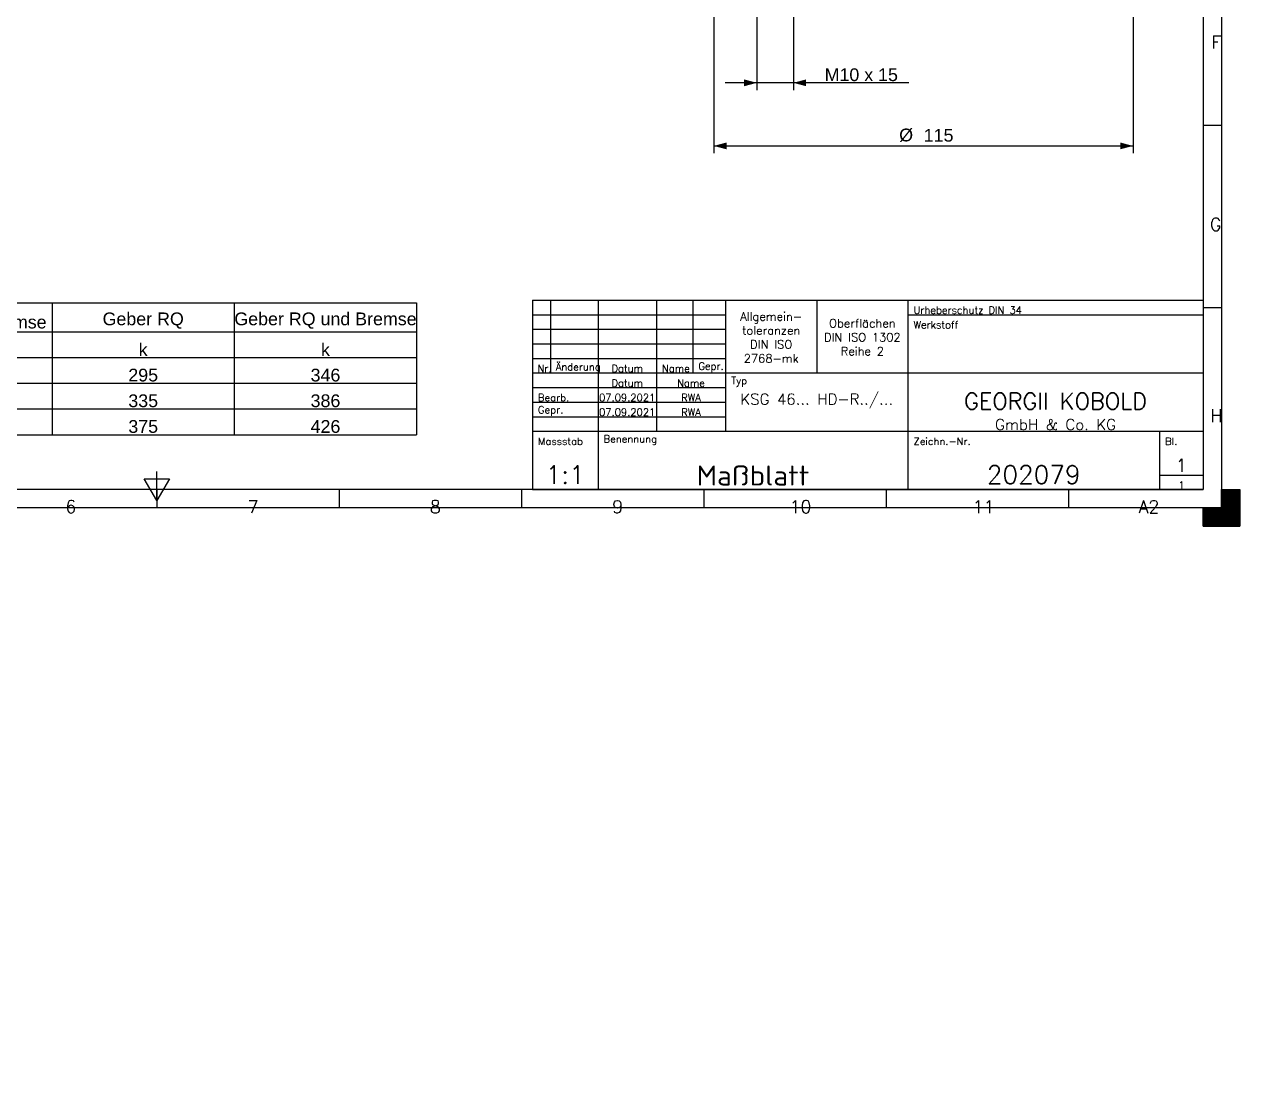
# Model space of a CAD drawing. Extents: x -429 to 594, y -1376 to 420.
# Drawn here: x 260.6 to 594, y -152.5 to 137.7 of the extents above; entities that cross this region are included whole.
import ezdxf

# ---------------------------------------------------------------- set-up
doc = ezdxf.new("R2010")
doc.units = 0
doc.layers.add('1', color=7, linetype='CONTINUOUS')
doc.layers.add('256', color=7, linetype='CONTINUOUS')
doc.styles.add('ARIAL_UNICODE_MS', font='ARIALUNI.TTF')
doc.dimstyles.get("Standard").update_dxf_attribs({"dimtxt": 0.18, "dimasz": 0.18, "dimexe": 0.18, "dimexo": 0.0625, "dimgap": 0.09, "dimtad": 0, "dimtih": 1, "dimtoh": 1, "dimdec": 4, "dimzin": 0, "dimtxsty": 'STANDARD', "dimcen": 0.09, "dimazin": 3, "dimtfac": 1, "dimtdec": 4, "dimtofl": 0, "dimtmove": 0, "dimatfit": 3, "dimtolj": 1, "dimtzin": 0})

# ---------------------------------------------------------------- blocks, each defined once
blk = doc.blocks.new('_U0')
at = {"layer": '1', "color": 19}
for p, q in [((449.74, 211.32), (449.74, 102.31)), ((564.74, 211.32), (564.74, 102.31)), ((449.74, 104.31), (564.74, 104.31))]:
    blk.add_line(p, q, dxfattribs=at)
for points in [[(449.74, 104.31), (453.24, 105.25), (453.24, 103.38)], [(564.74, 104.31), (561.24, 103.38), (561.24, 105.25)]]:
    blk.add_solid(points, dxfattribs=at)
at = {"layer": '1', "color": 1, "linetype": 'CONTINUOUS', "char_height": 3.5, "attachment_point": 7, "style": 'ARIAL_UNICODE_MS'}
for s, insert in [('%%c', (500.61, 105.43)), ('\\W1.0000;115', (507.34, 105.43))]:
    blk.add_mtext(s, dxfattribs=dict(at, insert=insert))
blk = doc.blocks.new('_U2')
at = {"layer": '1', "color": 19}
for p, q in [((461.58, 170.67), (461.58, 119.63)), ((471.58, 170.67), (471.58, 119.63)), ((503.23, 121.63), (452.83, 121.63))]:
    blk.add_line(p, q, dxfattribs=at)
for points in [[(461.58, 121.63), (458.08, 120.69), (458.08, 122.56)], [(471.58, 121.63), (475.08, 122.56), (475.08, 120.69)]]:
    blk.add_solid(points, dxfattribs=at)
at = {"layer": '1', "color": 1, "linetype": 'CONTINUOUS', "insert": (480.15, 122.05), "char_height": 3.5, "attachment_point": 7, "style": 'ARIAL_UNICODE_MS'}
blk.add_mtext('\\W1.0000;\\fArial Unicode MS|b0|i0;M10 x 15\\fArial Unicode MS|b0|i0;', dxfattribs=at)
blk = doc.blocks.new('_U3')
at = {"layer": '1', "color": 19}
for p, q in [((149.1, 277.12), (149.1, 351.49)), ((375.1, 316.4), (375.1, 351.49)), ((149.1, 349.49), (375.1, 349.49))]:
    blk.add_line(p, q, dxfattribs=at)
for points in [[(149.1, 349.49), (152.6, 350.43), (152.6, 348.56)], [(375.1, 349.49), (371.6, 348.56), (371.6, 350.43)]]:
    blk.add_solid(points, dxfattribs=at)
at = {"layer": '1', "color": 1, "linetype": 'CONTINUOUS', "insert": (262.97, 349.92), "char_height": 3.5, "attachment_point": 7, "style": 'ARIAL_UNICODE_MS'}
blk.add_mtext('\\W1.0000;\\fArial Unicode MS|b0|i0;q\\fArial Unicode MS|b0|i0;', dxfattribs=at)
blk = doc.blocks.new('_U11')
at = {"layer": '1', "color": 19}
for p, q in [((149.1, 277.12), (149.1, 361.49)), ((429.1, 211.32), (429.1, 361.49)), ((149.1, 359.49), (429.1, 359.49))]:
    blk.add_line(p, q, dxfattribs=at)
for points in [[(149.1, 359.49), (152.6, 360.43), (152.6, 358.56)], [(429.1, 359.49), (425.6, 358.56), (425.6, 360.43)]]:
    blk.add_solid(points, dxfattribs=at)
at = {"layer": '1', "color": 1, "linetype": 'CONTINUOUS', "insert": (289.97, 359.92), "char_height": 3.5, "attachment_point": 7, "style": 'ARIAL_UNICODE_MS'}
blk.add_mtext('\\W1.0000;\\fArial Unicode MS|b0|i0;k\\fArial Unicode MS|b0|i0;', dxfattribs=at)
blk = doc.blocks.new('HATCH5')
at = {"layer": '256', "color": 19, "linetype": 'CONTINUOUS'}
for p, q in [((589, 9.98988), (594, 9.98988)), ((589, 9.94755), (594, 9.94755)), ((589, 9.90522), (594, 9.90522)), ((589, 9.86289), (594, 9.86289)), ((589, 9.82056), (594, 9.82056)), ((589, 9.77823), (594, 9.77823)), ((589, 9.7359), (594, 9.7359)), ((589, 9.69357), (594, 9.69357)), ((589, 9.65124), (594, 9.65124)), ((589, 9.60891), (594, 9.60891)), ((589, 9.56658), (594, 9.56658)), ((589, 9.52425), (594, 9.52425)), ((589, 9.48192), (594, 9.48192)), ((589, 9.43959), (594, 9.43959)), ((589, 9.39726), (594, 9.39726)), ((589, 9.35493), (594, 9.35493)), ((589, 9.3126), (594, 9.3126)), ((589, 9.27027), (594, 9.27027)), ((589, 9.22794), (594, 9.22794)), ((589, 9.18561), (594, 9.18561)), ((589, 9.14328), (594, 9.14328)), ((589, 9.10095), (594, 9.10095)), ((589, 9.05862), (594, 9.05862)), ((589, 9.01629), (594, 9.01629)), ((589, 8.97396), (594, 8.97396)), ((589, 8.93163), (594, 8.93163)), ((589, 8.8893), (594, 8.8893)), ((589, 8.84697), (594, 8.84697)), ((589, 8.80464), (594, 8.80464)), ((589, 8.76231), (594, 8.76231)), ((589, 8.71998), (594, 8.71998)), ((589, 8.67765), (594, 8.67765)), ((589, 8.63532), (594, 8.63532)), ((589, 8.59299), (594, 8.59299)), ((589, 8.55066), (594, 8.55066)), ((589, 8.50833), (594, 8.50833)), ((589, 8.466), (594, 8.466)), ((589, 8.42367), (594, 8.42367)), ((589, 8.38134), (594, 8.38134)), ((589, 8.33901), (594, 8.33901)), ((589, 8.29668), (594, 8.29668)), ((589, 8.25435), (594, 8.25435)), ((589, 8.21202), (594, 8.21202)), ((589, 8.16969), (594, 8.16969)), ((589, 8.12736), (594, 8.12736)), ((589, 8.08503), (594, 8.08503)), ((589, 8.0427), (594, 8.0427)), ((589, 8.00037), (594, 8.00037)), ((589, 7.95804), (594, 7.95804)), ((589, 7.91571), (594, 7.91571)), ((589, 7.87338), (594, 7.87338)), ((589, 7.83105), (594, 7.83105)), ((589, 7.78872), (594, 7.78872)), ((589, 7.74639), (594, 7.74639)), ((589, 7.70406), (594, 7.70406)), ((589, 7.66173), (594, 7.66173)), ((589, 7.6194), (594, 7.6194)), ((589, 7.57707), (594, 7.57707)), ((589, 7.53474), (594, 7.53474)), ((589, 7.49241), (594, 7.49241)), ((589, 7.45008), (594, 7.45008)), ((589, 7.40775), (594, 7.40775)), ((589, 7.36542), (594, 7.36542)), ((589, 7.32309), (594, 7.32309)), ((589, 7.28076), (594, 7.28076)), ((589, 7.23843), (594, 7.23843)), ((589, 7.1961), (594, 7.1961)), ((589, 7.15377), (594, 7.15377)), ((589, 7.11144), (594, 7.11144)), ((589, 7.06911), (594, 7.06911)), ((589, 7.02678), (594, 7.02678)), ((589, 6.98445), (594, 6.98445)), ((589, 6.94212), (594, 6.94212)), ((589, 6.89979), (594, 6.89979)), ((589, 6.85746), (594, 6.85746)), ((589, 6.81513), (594, 6.81513)), ((589, 6.7728), (594, 6.7728)), ((589, 6.73047), (594, 6.73047)), ((589, 6.68814), (594, 6.68814)), ((584, 4.99494), (594, 4.99494)), ((584, 4.95261), (594, 4.95261)), ((584, 4.91028), (594, 4.91028)), ((584, 4.86795), (594, 4.86795)), ((584, 4.82562), (594, 4.82562)), ((584, 4.78329), (594, 4.78329)), ((584, 4.74096), (594, 4.74096)), ((584, 4.69863), (594, 4.69863)), ((584, 4.6563), (594, 4.6563)), ((584, 4.61397), (594, 4.61397)), ((584, 4.57164), (594, 4.57164)), ((584, 4.52931), (594, 4.52931)), ((584, 4.48698), (594, 4.48698)), ((584, 4.44465), (594, 4.44465)), ((584, 4.40232), (594, 4.40232)), ((584, 4.35999), (594, 4.35999)), ((584, 4.31766), (594, 4.31766)), ((584, 4.27533), (594, 4.27533)), ((584, 4.233), (594, 4.233)), ((584, 4.19067), (594, 4.19067)), ((584, 4.14834), (594, 4.14834)), ((584, 4.10601), (594, 4.10601)), ((584, 4.06368), (594, 4.06368)), ((584, 4.02135), (594, 4.02135)), ((584, 3.97902), (594, 3.97902)), ((584, 3.93669), (594, 3.93669)), ((584, 3.89436), (594, 3.89436)), ((584, 3.85203), (594, 3.85203)), ((584, 3.8097), (594, 3.8097)), ((584, 3.76737), (594, 3.76737)), ((584, 3.72504), (594, 3.72504)), ((584, 3.68271), (594, 3.68271)), ((584, 3.64038), (594, 3.64038)), ((584, 3.59805), (594, 3.59805)), ((584, 3.55572), (594, 3.55572)), ((584, 3.51339), (594, 3.51339)), ((584, 3.47106), (594, 3.47106)), ((584, 3.42873), (594, 3.42873)), ((584, 3.3864), (594, 3.3864)), ((584, 3.34407), (594, 3.34407)), ((589, 6.64581), (594, 6.64581)), ((589, 6.60348), (594, 6.60348)), ((589, 6.56115), (594, 6.56115)), ((589, 6.51882), (594, 6.51882)), ((589, 6.47649), (594, 6.47649)), ((589, 6.43416), (594, 6.43416)), ((589, 6.39183), (594, 6.39183)), ((589, 6.3495), (594, 6.3495)), ((589, 6.30717), (594, 6.30717)), ((589, 6.26484), (594, 6.26484)), ((589, 6.22251), (594, 6.22251)), ((589, 6.18018), (594, 6.18018)), ((589, 6.13785), (594, 6.13785)), ((589, 6.09552), (594, 6.09552)), ((589, 6.05319), (594, 6.05319)), ((589, 6.01086), (594, 6.01086)), ((589, 5.96853), (594, 5.96853)), ((589, 5.9262), (594, 5.9262)), ((589, 5.88387), (594, 5.88387)), ((589, 5.84154), (594, 5.84154)), ((589, 5.79921), (594, 5.79921)), ((589, 5.75688), (594, 5.75688)), ((589, 5.71455), (594, 5.71455)), ((589, 5.67222), (594, 5.67222)), ((589, 5.62989), (594, 5.62989)), ((589, 5.58756), (594, 5.58756)), ((589, 5.54523), (594, 5.54523)), ((589, 5.5029), (594, 5.5029)), ((589, 5.46057), (594, 5.46057)), ((589, 5.41824), (594, 5.41824)), ((589, 5.37591), (594, 5.37591)), ((589, 5.33358), (594, 5.33358)), ((589, 5.29125), (594, 5.29125)), ((589, 5.24892), (594, 5.24892)), ((589, 5.20659), (594, 5.20659)), ((589, 5.16426), (594, 5.16426)), ((589, 5.12193), (594, 5.12193)), ((589, 5.0796), (594, 5.0796)), ((589, 5.03727), (594, 5.03727)), ((584, 3.30174), (594, 3.30174)), ((584, 3.25941), (594, 3.25941)), ((584, 3.21708), (594, 3.21708)), ((584, 3.17475), (594, 3.17475)), ((584, 3.13242), (594, 3.13242)), ((584, 3.09009), (594, 3.09009)), ((584, 3.04776), (594, 3.04776)), ((584, 3.00543), (594, 3.00543)), ((584, 2.9631), (594, 2.9631)), ((584, 2.92077), (594, 2.92077)), ((584, 2.87844), (594, 2.87844)), ((584, 2.83611), (594, 2.83611)), ((584, 2.79378), (594, 2.79378)), ((584, 2.75145), (594, 2.75145)), ((584, 2.70912), (594, 2.70912)), ((584, 2.66679), (594, 2.66679)), ((584, 2.62446), (594, 2.62446)), ((584, 2.58213), (594, 2.58213)), ((584, 2.5398), (594, 2.5398)), ((584, 2.49747), (594, 2.49747)), ((584, 2.45514), (594, 2.45514)), ((584, 2.41281), (594, 2.41281)), ((584, 2.37048), (594, 2.37048)), ((584, 2.32815), (594, 2.32815)), ((584, 2.28582), (594, 2.28582)), ((584, 2.24349), (594, 2.24349)), ((584, 2.20116), (594, 2.20116)), ((584, 2.15883), (594, 2.15883)), ((584, 2.1165), (594, 2.1165)), ((584, 2.07417), (594, 2.07417)), ((584, 2.03184), (594, 2.03184)), ((584, 1.98951), (594, 1.98951)), ((584, 1.94718), (594, 1.94718)), ((584, 1.90485), (594, 1.90485)), ((584, 1.86252), (594, 1.86252)), ((584, 1.82019), (594, 1.82019)), ((584, 1.77786), (594, 1.77786)), ((584, 1.73553), (594, 1.73553)), ((584, 1.6932), (594, 1.6932)), ((584, 1.65087), (594, 1.65087)), ((584, 1.60854), (594, 1.60854)), ((584, 1.56621), (594, 1.56621)), ((584, 1.52388), (594, 1.52388)), ((584, 1.48155), (594, 1.48155)), ((584, 1.43922), (594, 1.43922)), ((584, 1.39689), (594, 1.39689)), ((584, 1.35456), (594, 1.35456)), ((584, 1.31223), (594, 1.31223)), ((584, 1.2699), (594, 1.2699)), ((584, 1.22757), (594, 1.22757)), ((584, 1.18524), (594, 1.18524)), ((584, 1.14291), (594, 1.14291)), ((584, 1.10058), (594, 1.10058)), ((584, 1.05825), (594, 1.05825)), ((584, 1.01592), (594, 1.01592)), ((584, 0.97359), (594, 0.97359)), ((584, 0.93126), (594, 0.93126)), ((584, 0.88893), (594, 0.88893)), ((584, 0.8466), (594, 0.8466)), ((584, 0.80427), (594, 0.80427)), ((584, 0.76194), (594, 0.76194)), ((584, 0.71961), (594, 0.71961)), ((584, 0.67728), (594, 0.67728)), ((584, 0.63495), (594, 0.63495)), ((584, 0.59262), (594, 0.59262)), ((584, 0.55029), (594, 0.55029)), ((584, 0.50796), (594, 0.50796)), ((584, 0.46563), (594, 0.46563)), ((584, 0.4233), (594, 0.4233)), ((584, 0.38097), (594, 0.38097)), ((584, 0.33864), (594, 0.33864)), ((584, 0.29631), (594, 0.29631)), ((584, 0.25398), (594, 0.25398)), ((584, 0.21165), (594, 0.21165)), ((584, 0.16932), (594, 0.16932)), ((584, 0.12699), (594, 0.12699)), ((584, 0.08466), (594, 0.08466)), ((584, 0.04233), (594, 0.04233)), ((584, 0), (594, 0))]:
    blk.add_line(p, q, dxfattribs=at)
blk = doc.blocks.new('TABULARNOTE1')
at = {"layer": '256', "color": 162, "linetype": 'CONTINUOUS'}
for p, q in [((400, 42), (418, 42)), ((400, 42), (400, 38)), ((418, 42), (418, 38)), ((418, 42), (434, 42)), ((434, 42), (434, 38)), ((434, 42), (453, 42)), ((453, 42), (453, 38)), ((453, 42), (503, 42)), ((503, 42), (503, 38)), ((584, 42), (584, 38)), ((400, 38), (418, 38)), ((400, 38), (400, 34)), ((418, 38), (434, 38)), ((418, 38), (418, 34)), ((434, 38), (453, 38)), ((434, 38), (434, 34)), ((453, 38), (453, 34)), ((503, 38), (503, 34)), ((584, 38), (584, 34)), ((400, 34), (418, 34)), ((400, 34), (400, 30)), ((418, 34), (434, 34)), ((418, 34), (418, 30)), ((434, 34), (453, 34)), ((434, 34), (434, 30)), ((453, 34), (453, 30)), ((503, 34), (503, 30)), ((584, 34), (584, 30)), ((400, 30), (418, 30)), ((400, 30), (400, 26)), ((418, 30), (434, 30)), ((418, 30), (418, 26)), ((434, 30), (453, 30)), ((434, 30), (434, 26)), ((453, 30), (453, 26)), ((503, 30), (503, 26)), ((584, 30), (584, 26)), ((400, 26), (418, 26)), ((418, 26), (434, 26)), ((434, 26), (453, 26)), ((453, 26), (503, 26)), ((503, 26), (584, 26))]:
    blk.add_line(p, q, dxfattribs=at)
at = {"layer": '1', "color": 19, "linetype": 'CONTINUOUS', "style": 'ARIAL_UNICODE_MS'}
for s, insert, char_height, attachment_point in [('\\W1.0000;\\Fsimplex.shx;Datum', (426, 38.24), 2, 8), ('\\W1.0000;\\Fsimplex.shx;Name', (443.5, 38.24), 2, 8), ('\\W1.0000;\\Fsimplex.shx;Typ', (454.53, 38.24), 2, 7), ('\\W1.0000;\\Fsimplex.shx;KSG 46... HD-R../...', (478, 32.31), 3, 8), ('\\W1.0000;\\Fsimplex.shx;Bearb.', (401.53, 34.24), 2, 7), ('\\W1.0000;\\Fsimplex.shx;07.09.2021', (426, 34.24), 2, 8), ('\\W1.0000;\\Fsimplex.shx;RWA', (443.5, 34.24), 2, 8), ('\\W1.0000;\\Fsimplex.shx;GEORGII KOBOLD ', (543.5, 32.01), 4.5, 8), ('\\W1.0000;\\Fsimplex.shx;Gepr.', (401.53, 30.23), 2, 7), ('\\W1.0000;\\Fsimplex.shx;07.09.2021', (426, 30.24), 2, 8), ('\\W1.0000;\\Fsimplex.shx;RWA', (443.5, 30.24), 2, 8), ('\\W1.0000;\\Fsimplex.shx;GmbH & Co. KG', (543.5, 26.36), 3, 8)]:
    blk.add_mtext(s, dxfattribs=dict(at, insert=insert, char_height=char_height, attachment_point=attachment_point))
blk = doc.blocks.new('TABULARNOTE2')
at = {"layer": '256', "color": 162, "linetype": 'CONTINUOUS'}
for p, q in [((400, 62), (405, 62)), ((400, 62), (400, 58)), ((405, 62), (405, 58)), ((405, 62), (418, 62)), ((418, 62), (418, 58)), ((418, 62), (434, 62)), ((434, 62), (434, 58)), ((434, 62), (444, 62)), ((444, 62), (444, 58)), ((444, 62), (453, 62)), ((453, 62), (453, 58)), ((453, 62), (478, 62)), ((478, 62), (478, 58)), ((478, 62), (503, 62)), ((503, 62), (503, 58)), ((503, 62), (584, 62)), ((584, 62), (584, 58)), ((400, 58), (405, 58)), ((400, 58), (400, 54)), ((405, 58), (418, 58)), ((405, 58), (405, 54)), ((418, 58), (434, 58)), ((418, 58), (418, 54)), ((434, 58), (444, 58)), ((434, 58), (434, 54)), ((444, 58), (453, 58)), ((444, 58), (444, 54)), ((453, 58), (453, 54)), ((478, 58), (478, 54)), ((503, 58), (584, 58)), ((503, 58), (503, 54)), ((584, 58), (584, 54)), ((400, 54), (405, 54)), ((400, 54), (400, 50)), ((405, 54), (418, 54)), ((405, 54), (405, 50)), ((418, 54), (434, 54)), ((418, 54), (418, 50)), ((434, 54), (444, 54)), ((434, 54), (434, 50)), ((444, 54), (453, 54)), ((444, 54), (444, 50)), ((453, 54), (453, 50)), ((478, 54), (478, 50)), ((503, 54), (503, 50)), ((584, 54), (584, 50)), ((400, 50), (405, 50)), ((400, 50), (400, 46)), ((405, 50), (418, 50)), ((405, 50), (405, 46)), ((418, 50), (434, 50)), ((418, 50), (418, 46)), ((434, 50), (444, 50)), ((434, 50), (434, 46)), ((444, 50), (453, 50)), ((444, 50), (444, 46)), ((453, 50), (453, 46)), ((478, 50), (478, 46)), ((503, 50), (503, 46)), ((584, 50), (584, 46)), ((400, 46), (405, 46)), ((400, 46), (400, 42)), ((405, 46), (418, 46)), ((405, 46), (405, 42)), ((418, 46), (434, 46)), ((418, 46), (418, 42)), ((434, 46), (444, 46)), ((434, 46), (434, 42)), ((444, 46), (453, 46)), ((444, 46), (444, 42)), ((453, 46), (453, 42)), ((478, 46), (478, 42)), ((503, 46), (503, 42)), ((584, 46), (584, 42)), ((400, 42), (405, 42)), ((405, 42), (418, 42)), ((418, 42), (434, 42)), ((434, 42), (444, 42)), ((444, 42), (453, 42)), ((453, 42), (478, 42)), ((478, 42), (503, 42)), ((503, 42), (584, 42))]:
    blk.add_line(p, q, dxfattribs=at)
at = {"layer": '1', "color": 19, "linetype": 'CONTINUOUS', "style": 'ARIAL_UNICODE_MS'}
for s, insert, char_height, attachment_point in [('\\W1.0000;\\Fsimplex.shx;Urheberschutz DIN 34', (504.53, 58.24), 2, 7), ('\\W1.0000;\\Fsimplex.shx;Allgemein-\\Ptoleranzen\\PDIN ISO\\P2768-mk', (465.5, 44.85), 2.3, 8), ('\\W1.0000;\\Fsimplex.shx;Oberflächen\\PDIN ISO 1302\\PReihe 2', (490.5, 46.83), 2.3, 8), ('\\W1.0000;\\Fsimplex.shx;Werkstoff', (504.53, 54.23), 2, 7), ('\\W1.0000;\\Fsimplex.shx;Nr.', (401.4, 42.24), 2, 7), ('\\W1.0000;\\Fsimplex.shx;Änderung', (406.39, 42.01), 2, 7), ('\\W1.0000;\\Fsimplex.shx;Datum', (426, 42.24), 2, 8), ('\\W1.0000;\\Fsimplex.shx;Name', (435.53, 42.24), 2, 7), ('\\W1.0000;\\Fsimplex.shx;Gepr.', (445.53, 42.23), 2, 7)]:
    blk.add_mtext(s, dxfattribs=dict(at, insert=insert, char_height=char_height, attachment_point=attachment_point))
blk = doc.blocks.new('TABULARNOTE3')
at = {"layer": '256', "color": 162, "linetype": 'CONTINUOUS'}
for p, q in [((400, 26), (418, 26)), ((400, 26), (400, 22)), ((418, 26), (418, 22)), ((418, 26), (503, 26)), ((503, 26), (503, 22)), ((503, 26), (572, 26)), ((572, 26), (572, 22)), ((572, 26), (584, 26)), ((584, 26), (584, 22)), ((400, 22), (400, 14)), ((418, 22), (418, 14)), ((503, 22), (503, 14)), ((572, 22), (572, 14)), ((584, 22), (584, 14)), ((400, 14), (400, 10)), ((418, 14), (418, 10)), ((503, 14), (503, 10)), ((572, 14), (584, 14)), ((572, 14), (572, 10)), ((584, 14), (584, 10)), ((400, 10), (418, 10)), ((418, 10), (503, 10)), ((503, 10), (572, 10)), ((572, 10), (584, 10))]:
    blk.add_line(p, q, dxfattribs=at)
at = {"layer": '1', "color": 19, "linetype": 'CONTINUOUS', "style": 'ARIAL_UNICODE_MS'}
for s, insert, char_height, attachment_point in [('\\W1.0000;\\Fsimplex.shx;Massstab', (401.53, 22.24), 2, 7), ('\\W1.0000;\\Fsimplex.shx;Benennung', (419.53, 22.24), 2, 7), ('\\W1.0000;\\Fsimplex.shx;Zeichn.-Nr.', (504.53, 22.24), 2, 7), ('\\W1.0000;\\Fsimplex.shx;Bl.', (573.53, 22.24), 2, 7), ('\\W1.0000;\\Fsimplex.shx;1', (578, 14.92), 3.5, 8), ('\\W1.0000;\\Fsimplex.shx;1:1', (409, 11.6), 5, 8), ('\\W1.0000;\\Fsimplex.shx;Maßblatt', (460.5, 11.12), 5.5, 8), ('\\W1.0000;\\Fsimplex.shx;202079', (537.5, 11.6), 5, 8), ('\\W1.0000;\\Fsimplex.shx;1', (578, 10.24), 2, 8)]:
    blk.add_mtext(s, dxfattribs=dict(at, insert=insert, char_height=char_height, attachment_point=attachment_point))
blk = doc.blocks.new('TABULARNOTE4')
at = {"layer": '1', "color": 162, "linetype": 'CONTINUOUS'}
for p, q in [((48.24, 61.25), (148.24, 61.25)), ((48.24, 61.25), (48.24, 53.25)), ((148.24, 61.25), (148.24, 53.25)), ((148.24, 61.25), (168.24, 61.25)), ((168.24, 61.25), (168.24, 53.25)), ((168.24, 61.25), (218.24, 61.25)), ((218.24, 61.25), (218.24, 53.25)), ((218.24, 61.25), (268.24, 61.25)), ((268.24, 61.25), (268.24, 53.25)), ((268.24, 61.25), (318.24, 61.25)), ((318.24, 61.25), (318.24, 53.25)), ((318.24, 61.25), (368.24, 61.25)), ((368.24, 61.25), (368.24, 53.25)), ((48.24, 53.25), (148.24, 53.25)), ((48.24, 53.25), (48.24, 46.25)), ((148.24, 53.25), (168.24, 53.25)), ((148.24, 53.25), (148.24, 46.25)), ((168.24, 53.25), (218.24, 53.25)), ((168.24, 53.25), (168.24, 46.25)), ((218.24, 53.25), (268.24, 53.25)), ((218.24, 53.25), (218.24, 46.25)), ((268.24, 53.25), (318.24, 53.25)), ((268.24, 53.25), (268.24, 46.25)), ((318.24, 53.25), (368.24, 53.25)), ((318.24, 53.25), (318.24, 46.25)), ((368.24, 53.25), (368.24, 46.25)), ((48.24, 46.25), (148.24, 46.25)), ((48.24, 46.25), (48.24, 39.19)), ((148.24, 46.25), (168.24, 46.25)), ((148.24, 46.25), (148.24, 39.19)), ((168.24, 46.25), (218.24, 46.25)), ((168.24, 46.25), (168.24, 39.19)), ((218.24, 46.25), (268.24, 46.25)), ((218.24, 46.25), (218.24, 39.19)), ((268.24, 46.25), (318.24, 46.25)), ((268.24, 46.25), (268.24, 39.19)), ((318.24, 46.25), (368.24, 46.25)), ((318.24, 46.25), (318.24, 39.19)), ((368.24, 46.25), (368.24, 39.19)), ((48.24, 39.19), (148.24, 39.19)), ((48.24, 39.19), (48.24, 32.13)), ((148.24, 39.19), (168.24, 39.19)), ((148.24, 39.19), (148.24, 32.13)), ((168.24, 39.19), (218.24, 39.19)), ((168.24, 39.19), (168.24, 32.13)), ((218.24, 39.19), (268.24, 39.19)), ((218.24, 39.19), (218.24, 32.13)), ((268.24, 39.19), (318.24, 39.19)), ((268.24, 39.19), (268.24, 32.13)), ((318.24, 39.19), (368.24, 39.19)), ((318.24, 39.19), (318.24, 32.13)), ((368.24, 39.19), (368.24, 32.13)), ((48.24, 32.13), (148.24, 32.13)), ((48.24, 32.13), (48.24, 25.07)), ((148.24, 32.13), (168.24, 32.13)), ((148.24, 32.13), (148.24, 25.07)), ((168.24, 32.13), (218.24, 32.13)), ((168.24, 32.13), (168.24, 25.07)), ((218.24, 32.13), (268.24, 32.13)), ((218.24, 32.13), (218.24, 25.07)), ((268.24, 32.13), (318.24, 32.13)), ((268.24, 32.13), (268.24, 25.07)), ((318.24, 32.13), (368.24, 32.13)), ((318.24, 32.13), (318.24, 25.07)), ((368.24, 32.13), (368.24, 25.07)), ((48.24, 25.07), (148.24, 25.07)), ((148.24, 25.07), (168.24, 25.07)), ((168.24, 25.07), (218.24, 25.07)), ((218.24, 25.07), (268.24, 25.07)), ((268.24, 25.07), (318.24, 25.07)), ((318.24, 25.07), (368.24, 25.07))]:
    blk.add_line(p, q, dxfattribs=at)
at = {"layer": '1', "color": 1, "linetype": 'CONTINUOUS', "char_height": 3.5, "attachment_point": 8, "style": 'ARIAL_UNICODE_MS'}
for s, insert in [('\\W1.0000;Typ', (98.24, 54.17)), ('\\W1.0000;Resolver R4', (193.24, 54.17)), ('\\W1.0000;Resolver und Bremse', (243.24, 54.17)), ('\\W1.0000;Geber RQ', (293.24, 54.14)), ('\\W1.0000;Geber RQ und Bremse', (343.24, 54.14)), ('\\W1.0000;q', (158.24, 46.67)), ('\\W1.0000;k', (193.24, 46.67)), ('\\W1.0000;k', (243.24, 46.67)), ('\\W1.0000;k', (293.24, 46.67)), ('\\W1.0000;k', (343.24, 46.67)), ('\\W1.0000;KSG 464... HD(-MD)-R../S1/PG-HD-I-120..', (98.24, 39.61)), ('\\W1.0000;226', (158.24, 39.63)), ('\\W1.0000;280', (193.24, 39.63)), ('\\W1.0000;320', (243.24, 39.63)), ('\\W1.0000;295', (293.24, 39.63)), ('\\W1.0000;346', (343.24, 39.63)), ('\\W1.0000;KSG 468... HD(-MD)-R../S1/PG-HD-I-120..', (98.24, 32.55)), ('\\W1.0000;266', (158.24, 32.58)), ('\\W1.0000;320', (193.24, 32.58)), ('\\W1.0000;360', (243.24, 32.58)), ('\\W1.0000;335', (293.24, 32.58)), ('\\W1.0000;386', (343.24, 32.58)), ('\\W1.0000;KSG 4612... HD(-MD)-R../S1/PG-HD-I-120..', (98.24, 25.49)), ('\\W1.0000;306', (158.24, 25.52)), ('\\W1.0000;360', (193.24, 25.52)), ('\\W1.0000;400', (243.24, 25.52)), ('\\W1.0000;375', (293.24, 25.52)), ('\\W1.0000;426', (343.24, 25.52))]:
    blk.add_mtext(s, dxfattribs=dict(at, insert=insert))

msp = doc.modelspace()

# ---------------------------------------------------------------- linework, layer by layer
at = {"layer": '256', "color": 19, "linetype": 'CONTINUOUS'}
for p, q in [((589, 415), (589, 5)), ((584, 410), (584, 10)), ((584, 110), (589, 110)), ((584, 60), (589, 60)), ((297, 10), (297, 15)), ((297, 7), (297, 15)), ((293.54, 13), (300.46, 13)), ((297, 7), (293.54, 13)), ((300.46, 13), (297, 7)), ((584, 10), (20, 10)), ((297, 10), (297, 5)), ((297, 10), (297, 5)), ((347, 10), (347, 5)), ((397, 10), (397, 5)), ((447, 10), (447, 5)), ((497, 10), (497, 5)), ((547, 10), (547, 5)), ((589, 10), (594, 10)), ((589, 5), (589, 10)), ((594, 10), (594, 0)), ((589, 5), (15, 5)), ((584, 5), (589, 5)), ((584, 0), (584, 5)), ((594, 0), (584, 0))]:
    msp.add_line(p, q, dxfattribs=at)

# ---------------------------------------------------------------- block references
at = {"layer": '1', "color": 162, "linetype": 'CONTINUOUS'}
msp.add_blockref('TABULARNOTE4', (0, 0), dxfattribs=at)
at = {"layer": '256', "color": 162, "linetype": 'CONTINUOUS'}
for name in ['TABULARNOTE2', 'TABULARNOTE1', 'TABULARNOTE3']:
    msp.add_blockref(name, (0, 0), dxfattribs=at)
at = {"layer": '256', "color": 19, "linetype": 'CONTINUOUS'}
msp.add_blockref('HATCH5', (0, 0), dxfattribs=at)

# ---------------------------------------------------------------- texts
at = {"layer": '256', "color": 19, "linetype": 'CONTINUOUS', "char_height": 3.5, "attachment_point": 7, "style": 'ARIAL_UNICODE_MS'}
for s, insert in [('\\W1.0000;\\Fsimplex.shx;F', (586.24, 131.05)), ('\\W1.0000;\\Fsimplex.shx;G', (585.83, 81.02)), ('\\W1.0000;\\Fsimplex.shx;H', (585.97, 28.55)), ('\\W1.0000;\\Fsimplex.shx;6', (271.88, 3.54)), ('\\W1.0000;\\Fsimplex.shx;7', (321.88, 3.55)), ('\\W1.0000;\\Fsimplex.shx;8', (371.88, 3.54)), ('\\W1.0000;\\Fsimplex.shx;9', (421.88, 3.54)), ('\\W1.0000;\\Fsimplex.shx;10', (470.52, 3.54)), ('\\W1.0000;\\Fsimplex.shx;11', (520.7, 3.54)), ('\\W1.0000;\\Fsimplex.shx;A2', (566.25, 3.54))]:
    msp.add_mtext(s, dxfattribs=dict(at, insert=insert))

# ---------------------------------------------------------------- dimensions: what is measured, and where the dimension line sits
at = {"layer": '1', "color": 19, "linetype": 'CONTINUOUS'}
for base, p1, p2, text, override, picture, middle in [((-429.3, -1375.82), (149.1, 275.67), (429.1, 211.32), '\\C1;\\fArial Unicode MS|b0|i0;k\\fArial Unicode MS|b0|i0;', {"dimtxt": 3.5, "dimasz": 3.5, "dimexe": 2, "dimexo": 0, "dimgap": 1.75, "dimtad": 1, "dimtih": 1, "dimtoh": 0, "dimdec": 1, "dimlfac": 1, "dimzin": 8, "dimdsep": 44, "dimlunit": 2, "dimpost": '', "dimtxsty": 'ARIAL_UNICODE_MS', "dimsah": 1, "dimse1": 0, "dimse2": 0, "dimsd1": 0, "dimsd2": 0, "dimclrd": 19, "dimclre": 19, "dimclrt": 1, "dimtol": 0, "dimtm": -0.1, "dimtfac": 0.714286, "dimtdec": 2, "dimtofl": 1, "dimtmove": 0, "dimatfit": 2, "dimtzin": 8, "dimlwd": 35, "dimlwe": 35}, '_U11', (290.41, 359.49)), ((-219.9, -783.72), (149.1, 275.67), (375.1, 316.4), '\\C1;\\fArial Unicode MS|b0|i0;q\\fArial Unicode MS|b0|i0;', {"dimtxt": 3.5, "dimasz": 3.5, "dimexe": 2, "dimexo": 0, "dimgap": 1.75, "dimtad": 1, "dimtih": 1, "dimtoh": 0, "dimdec": 1, "dimlfac": 1, "dimzin": 8, "dimdsep": 44, "dimlunit": 2, "dimpost": '', "dimtxsty": 'ARIAL_UNICODE_MS', "dimsah": 1, "dimse1": 0, "dimse2": 0, "dimsd1": 0, "dimsd2": 0, "dimclrd": 19, "dimclre": 19, "dimclrt": 1, "dimtol": 0, "dimtm": -0.1, "dimtfac": 0.714286, "dimtdec": 2, "dimtofl": 1, "dimtmove": 0, "dimatfit": 2, "dimtzin": 8, "dimlwd": 35, "dimlwe": 35}, '_U3', (263.54, 349.49)), ((171.05, 26.34), (449.74, 211.32), (564.74, 211.32), '\\C1;\\H3.50;\\fArial Unicode MS|b0|i0;%%c\\fArial Unicode MS|b0|i0;\\H3.50;\\C1; <> ', {"dimtxt": 3.5, "dimasz": 3.5, "dimexe": 2, "dimexo": 0, "dimgap": 1.75, "dimtad": 1, "dimtih": 1, "dimtoh": 0, "dimdec": 1, "dimlfac": 1, "dimzin": 8, "dimdsep": 44, "dimlunit": 2, "dimtxsty": 'ARIAL_UNICODE_MS', "dimsah": 1, "dimse1": 0, "dimse2": 0, "dimsd1": 0, "dimsd2": 0, "dimclrd": 19, "dimclre": 19, "dimclrt": 1, "dimtol": 0, "dimtm": -0.1, "dimtfac": 0.714286, "dimtdec": 2, "dimtofl": 1, "dimtmove": 0, "dimatfit": 2, "dimtzin": 8, "dimlwd": 35, "dimlwe": 35}, '_U0', (507.24, 104.31)), ((-38.79, -18.04), (461.58, 170.67), (471.58, 170.67), '\\C1;\\fArial Unicode MS|b0|i0;M10 x 15\\fArial Unicode MS|b0|i0;', {"dimtxt": 3.5, "dimasz": 3.5, "dimexe": 2, "dimexo": 0, "dimgap": 1.75, "dimtad": 1, "dimtih": 1, "dimtoh": 0, "dimdec": 1, "dimlfac": 1, "dimzin": 8, "dimdsep": 44, "dimlunit": 2, "dimpost": '', "dimtxsty": 'ARIAL_UNICODE_MS', "dimsah": 1, "dimse1": 0, "dimse2": 0, "dimsd1": 0, "dimsd2": 0, "dimclrd": 19, "dimclre": 19, "dimclrt": 1, "dimtol": 0, "dimtm": -0.1, "dimtfac": 0.714286, "dimtdec": 2, "dimtofl": 1, "dimtmove": 0, "dimatfit": 1, "dimtzin": 8, "dimlwd": 35, "dimlwe": 35}, '_U2', (491.25, 121.63))]:
    dim = msp.add_linear_dim(base=base, p1=p1, p2=p2, text=text, dimstyle='STANDARD', override=override, dxfattribs=at)
    dim.commit()
    dim.dimension.update_dxf_attribs({"geometry": picture, "text_midpoint": middle, "dimtype": 160})

doc.saveas('drawing.dxf')
